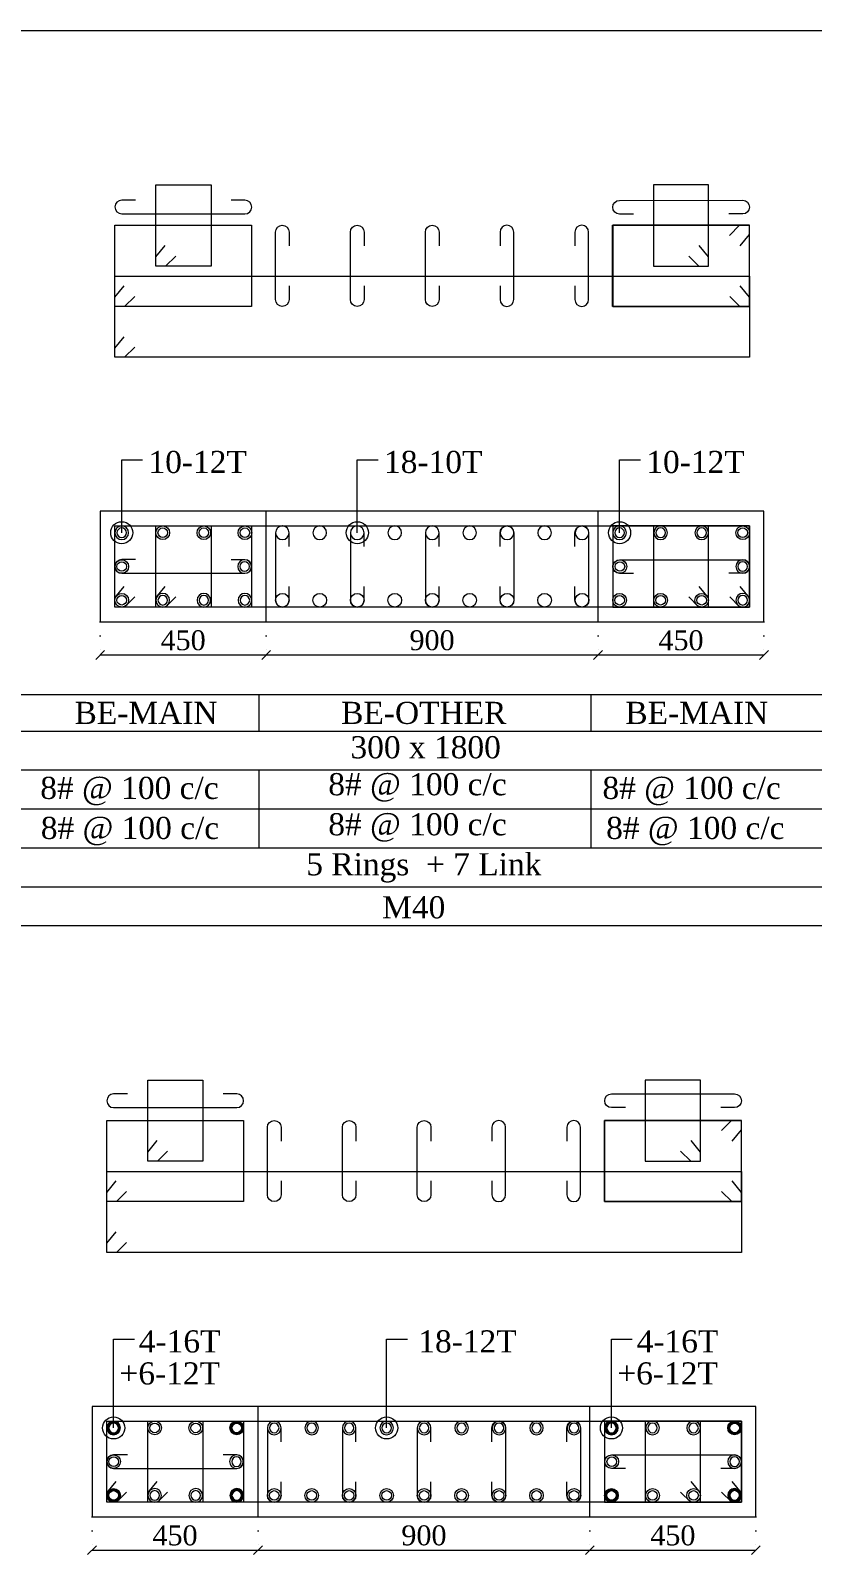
# Model space of a CAD drawing. Header units: millimetres. Extents: x 303 to 27724, y 300 to 68956.
# Drawn here: x 16786 to 18907, y 47826 to 51960 of the extents above; entities that cross this region are included whole.
import ezdxf

# ---------------------------------------------------------------- set-up
doc = ezdxf.new("R2010")
doc.units = ezdxf.units.MM
doc.linetypes.add('( Hidden )', pattern=[0.375, 0.25, -0.125])
doc.linetypes.add('DOT2', pattern=[0.125, 0, -0.125])
doc.layers.get('Defpoints').update_dxf_attribs({"lineweight": 0})
for name, color, linetype, lineweight in [('S-COL. STEEL DIA', 1, 'Continuous', 9), ('S-DIM FOOTING', 7, 'Continuous', 0), ('S-SECTION', 5, 'Continuous', 0), ('S-SECTION MARK', 7, 'Continuous', 0), ('S-SHEET', 7, 'Continuous', 0), ('S-STEEL', 1, 'Continuous', 9), ('S-STEEL-1', 1, 'Continuous', 0), ('S-STEEL-1 C.S.', 106, 'Continuous', 0), ('S-TEXT', 7, 'Continuous', 0)]:
    doc.layers.add(name, color=color, linetype=linetype, lineweight=lineweight)
doc.styles.add('AR', font='ARIALUNI.TTF', dxfattribs={"width": 0.8})
doc.styles.add('S-ROMANS', font='times.ttf')
doc.styles.add('TEXT', font='times.ttf')
doc.dimstyles.new('100', dxfattribs={"dimtxt": 180, "dimasz": 80, "dimexe": 0.18, "dimexo": 0.0625, "dimgap": 1, "dimtad": 1, "dimdec": 0, "dimzin": 0, "dimdsep": 46, "dimtxsty": 'AR', "dimblk": 'DOT', "dimcen": 0.09, "dimse1": 1, "dimse2": 1, "dimclrd": 50, "dimclrt": 256, "dimadec": 0, "dimazin": 0, "dimtfac": 1, "dimtdec": 0, "dimtix": 1, "dimtofl": 0, "dimtmove": 2, "dimatfit": 0, "dimfxl": 1, "dimtolj": 1, "dimtzin": 0, "dimlwd": -1, "dimarcsym": 0})
doc.dimstyles.new('SETU', dxfattribs={"dimtxt": 230, "dimasz": 0.2, "dimexe": 0.1, "dimexo": 0.1, "dimgap": 0.05, "dimtad": 1, "dimdec": 0, "dimzin": 0, "dimdsep": 46, "dimtxsty": 'TEXT', "dimblk": 'OBLIQUE', "dimcen": 0.09, "dimdle": 0.1, "dimclrd": 4, "dimclre": 256, "dimclrt": 256, "dimadec": 1, "dimazin": 0, "dimtfac": 1, "dimtdec": 0, "dimtix": 1, "dimtofl": 0, "dimtmove": 2, "dimatfit": 0, "dimfxl": 1, "dimtolj": 1, "dimtzin": 0, "dimlwd": -1, "dimlwe": -1, "dimarcsym": 1})

# ---------------------------------------------------------------- blocks, each defined once
blk = doc.blocks.new('*U4')
at = {"layer": 'S-COL. STEEL DIA'}
h = blk.add_hatch(color=256, dxfattribs=at)
h.dxf.hatch_style = 1
h.paths.add_polyline_path([(-18.5, 0, 1), (18.5, 0, 1)])
h.paths.add_polyline_path([(13, 0, -1), (-13, 0, -1)], flags=16)
at = {"layer": 'S-COL. STEEL DIA', "lineweight": 5}
for radius in [18.5, 13]:
    blk.add_circle((0, 0), radius, dxfattribs=at)
blk = doc.blocks.new('*U6')
at = {"layer": 'S-COL. STEEL DIA', "lineweight": 5}
for radius in [18.5, 13, 13]:
    blk.add_circle((0, 0), radius, dxfattribs=at)
blk = doc.blocks.new('_Oblique')
at = {"color": 0, "linetype": 'ByBlock', "lineweight": -2}
blk.add_line((-0.5, -0.5), (0.5, 0.5), dxfattribs=at)
blk = doc.blocks.new('*D2196')
at = {"layer": 'Defpoints', "color": 0}
for p in [(16953.2, 47927.7), (17403.2, 47927.7), (17403.2, 47837.8)]:
    blk.add_point(p, dxfattribs=at)
at = {"layer": 'S-DIM FOOTING', "linetype": 'DOT2', "ltscale": 300}
for p, q in [((16953.2, 47927.6), (16953.2, 47837.7)), ((17403.2, 47927.6), (17403.2, 47837.7))]:
    blk.add_line(p, q, dxfattribs=at)
at = {"layer": 'S-DIM FOOTING', "ltscale": 300}
blk.add_line((16953.1, 47837.8), (17403.3, 47837.8), dxfattribs=at)
at = {"layer": 'S-DIM FOOTING', "linetype": 'ByBlock', "xscale": 24, "yscale": 24, "zscale": 24, "rotation": 180}
blk.add_blockref('_Oblique', (16953.2, 47837.8), dxfattribs=at)
at = {"layer": 'S-DIM FOOTING', "linetype": 'ByBlock', "xscale": 24, "yscale": 24, "zscale": 24}
blk.add_blockref('_Oblique', (17403.2, 47837.8), dxfattribs=at)
at = {"layer": 'S-DIM FOOTING', "insert": (17178.2, 47877.3), "char_height": 54, "attachment_point": 5, "style": 'TEXT'}
blk.add_mtext('\\A1;450', dxfattribs=at)
blk = doc.blocks.new('*D2197')
at = {"layer": 'Defpoints', "color": 0}
for p in [(17403.2, 47927.7), (18303.2, 47927.7), (18303.2, 47837.8)]:
    blk.add_point(p, dxfattribs=at)
at = {"layer": 'S-DIM FOOTING', "linetype": 'DOT2', "ltscale": 300}
for p, q in [((17403.2, 47927.6), (17403.2, 47837.7)), ((18303.2, 47927.6), (18303.2, 47837.7))]:
    blk.add_line(p, q, dxfattribs=at)
at = {"layer": 'S-DIM FOOTING', "ltscale": 300}
blk.add_line((17403.1, 47837.8), (18303.3, 47837.8), dxfattribs=at)
at = {"layer": 'S-DIM FOOTING', "linetype": 'ByBlock', "xscale": 24, "yscale": 24, "zscale": 24, "rotation": 180}
blk.add_blockref('_Oblique', (17403.2, 47837.8), dxfattribs=at)
at = {"layer": 'S-DIM FOOTING', "linetype": 'ByBlock', "xscale": 24, "yscale": 24, "zscale": 24}
blk.add_blockref('_Oblique', (18303.2, 47837.8), dxfattribs=at)
at = {"layer": 'S-DIM FOOTING', "insert": (17853.2, 47877.4), "char_height": 54, "attachment_point": 5, "style": 'TEXT'}
blk.add_mtext('\\A1;900', dxfattribs=at)
blk = doc.blocks.new('*D2198')
at = {"layer": 'Defpoints', "color": 0}
for p in [(18303.2, 47927.7), (18753.2, 47927.7), (18753.2, 47837.8)]:
    blk.add_point(p, dxfattribs=at)
at = {"layer": 'S-DIM FOOTING', "linetype": 'DOT2', "ltscale": 300}
for p, q in [((18303.2, 47927.6), (18303.2, 47837.7)), ((18753.2, 47927.6), (18753.2, 47837.7))]:
    blk.add_line(p, q, dxfattribs=at)
at = {"layer": 'S-DIM FOOTING', "ltscale": 300}
blk.add_line((18303.1, 47837.8), (18753.3, 47837.8), dxfattribs=at)
at = {"layer": 'S-DIM FOOTING', "linetype": 'ByBlock', "xscale": 24, "yscale": 24, "zscale": 24, "rotation": 180}
blk.add_blockref('_Oblique', (18303.2, 47837.8), dxfattribs=at)
at = {"layer": 'S-DIM FOOTING', "linetype": 'ByBlock', "xscale": 24, "yscale": 24, "zscale": 24}
blk.add_blockref('_Oblique', (18753.2, 47837.8), dxfattribs=at)
at = {"layer": 'S-DIM FOOTING', "insert": (18528.2, 47877.3), "char_height": 54, "attachment_point": 5, "style": 'TEXT'}
blk.add_mtext('\\A1;450', dxfattribs=at)
blk = doc.blocks.new('_Dot')
at = {"linetype": 'ByBlock', "lineweight": -2}
blk.add_line((-0.5, 0), (-1, 0), dxfattribs=at)
at = {"linetype": 'ByBlock', "const_width": 0.5}
blk.add_lwpolyline([(-0.25, 0, 1), (0.25, 0, 1)], format="xyb", close=True, dxfattribs=at)
blk = doc.blocks.new('*D2199')
at = {"layer": 'Defpoints', "color": 0}
for p in [(16975.2, 50355.7), (17425.2, 50355.7), (17425.2, 50265.9)]:
    blk.add_point(p, dxfattribs=at)
at = {"layer": 'S-DIM FOOTING', "linetype": 'DOT2', "ltscale": 300}
for p, q in [((16975.2, 50355.6), (16975.2, 50265.7)), ((17425.2, 50355.6), (17425.2, 50265.7))]:
    blk.add_line(p, q, dxfattribs=at)
at = {"layer": 'S-DIM FOOTING', "ltscale": 300}
blk.add_line((16975.1, 50265.9), (17425.3, 50265.9), dxfattribs=at)
at = {"layer": 'S-DIM FOOTING', "linetype": 'ByBlock', "xscale": 24, "yscale": 24, "zscale": 24, "rotation": 180}
blk.add_blockref('_Oblique', (16975.2, 50265.9), dxfattribs=at)
at = {"layer": 'S-DIM FOOTING', "linetype": 'ByBlock', "xscale": 24, "yscale": 24, "zscale": 24}
blk.add_blockref('_Oblique', (17425.2, 50265.9), dxfattribs=at)
at = {"layer": 'S-DIM FOOTING', "insert": (17200.2, 50305.3), "char_height": 54, "attachment_point": 5, "style": 'TEXT'}
blk.add_mtext('\\A1;450', dxfattribs=at)
blk = doc.blocks.new('*D2200')
at = {"layer": 'Defpoints', "color": 0}
for p in [(17425.2, 50355.7), (18325.2, 50355.7), (18325.2, 50265.9)]:
    blk.add_point(p, dxfattribs=at)
at = {"layer": 'S-DIM FOOTING', "linetype": 'DOT2', "ltscale": 300}
for p, q in [((17425.2, 50355.6), (17425.2, 50265.7)), ((18325.2, 50355.6), (18325.2, 50265.7))]:
    blk.add_line(p, q, dxfattribs=at)
at = {"layer": 'S-DIM FOOTING', "ltscale": 300}
blk.add_line((17425.1, 50265.9), (18325.3, 50265.9), dxfattribs=at)
at = {"layer": 'S-DIM FOOTING', "linetype": 'ByBlock', "xscale": 24, "yscale": 24, "zscale": 24, "rotation": 180}
blk.add_blockref('_Oblique', (17425.2, 50265.9), dxfattribs=at)
at = {"layer": 'S-DIM FOOTING', "linetype": 'ByBlock', "xscale": 24, "yscale": 24, "zscale": 24}
blk.add_blockref('_Oblique', (18325.2, 50265.9), dxfattribs=at)
at = {"layer": 'S-DIM FOOTING', "insert": (17875.2, 50305.4), "char_height": 54, "attachment_point": 5, "style": 'TEXT'}
blk.add_mtext('\\A1;900', dxfattribs=at)
blk = doc.blocks.new('*D2201')
at = {"layer": 'Defpoints', "color": 0}
for p in [(18325.2, 50355.7), (18775.2, 50355.7), (18775.2, 50265.9)]:
    blk.add_point(p, dxfattribs=at)
at = {"layer": 'S-DIM FOOTING', "linetype": 'DOT2', "ltscale": 300}
for p, q in [((18325.2, 50355.6), (18325.2, 50265.7)), ((18775.2, 50355.6), (18775.2, 50265.7))]:
    blk.add_line(p, q, dxfattribs=at)
at = {"layer": 'S-DIM FOOTING', "ltscale": 300}
blk.add_line((18325.1, 50265.9), (18775.3, 50265.9), dxfattribs=at)
at = {"layer": 'S-DIM FOOTING', "linetype": 'ByBlock', "xscale": 24, "yscale": 24, "zscale": 24, "rotation": 180}
blk.add_blockref('_Oblique', (18325.2, 50265.9), dxfattribs=at)
at = {"layer": 'S-DIM FOOTING', "linetype": 'ByBlock', "xscale": 24, "yscale": 24, "zscale": 24}
blk.add_blockref('_Oblique', (18775.2, 50265.9), dxfattribs=at)
at = {"layer": 'S-DIM FOOTING', "insert": (18550.2, 50305.3), "char_height": 54, "attachment_point": 5, "style": 'TEXT'}
blk.add_mtext('\\A1;450', dxfattribs=at)
blk = doc.blocks.new('*U74')
at = {"layer": 'S-COL. STEEL DIA', "lineweight": 5}
blk.add_circle((0, 0), 18.5, dxfattribs=at)

msp = doc.modelspace()

# ---------------------------------------------------------------- linework, layer by layer
at = {"layer": 'S-SECTION'}
for points, elevation in [([(18775.2, 50355.7), (18775.2, 50655.7), (16975.2, 50655.7), (16975.2, 50355.7)], 2.5), ([(18753.2, 47927.7), (18753.2, 48227.7), (16953.2, 48227.7), (16953.2, 47927.7)], 4.4)]:
    msp.add_lwpolyline(points, close=True, dxfattribs=dict(at, elevation=elevation))
at = {"layer": 'S-SHEET', "color": 0}
for p, q in [((303, 51959.6, -0.9), (27724.1, 51959.6, -0.9)), ((303, 49531.6, -0.9), (27724.1, 49531.6, -0.9))]:
    msp.add_line(p, q, dxfattribs=at)
at = {"layer": 'S-SHEET'}
for p, q in [((303, 50158.7, 7.2), (27724.1, 50158.7, 7.2)), ((17405.7, 50158.5, 1.7), (17405.7, 50059, 1.7)), ((18305.7, 50158.5, 1.7), (18305.7, 50059, 1.7)), ((303, 50059.1, -0.9), (27724.1, 50059.1, -0.9)), ((303, 49953.9, -0.9), (27724.1, 49953.9, -0.9)), ((303, 49953.9, -0.9), (27724.1, 49953.9, -0.9)), ((17405.7, 49953.7, 1.7), (17405.7, 49742.4, 1.7)), ((18305.7, 49953.7, 1.7), (18305.7, 49742.4, 1.7)), ((303, 49848.1, -0.9), (27724.1, 49848.1, -0.9)), ((303, 49742.6, -0.9), (27724.1, 49742.6, -0.9)), ((303, 49637.1, -0.9), (27724.1, 49637.1, -0.9))]:
    msp.add_line(p, q, dxfattribs=at)
at = {"layer": 'S-STEEL', "color": 3}
for points, elevation in [([(17071.4, 51499.4), (17033.7, 51499.4, 1), (17033.7, 51462.5), (17367.6, 51462.2, 1), (17367.6, 51499.1), (17330.3, 51499.1)], 2.1), ([(18421.4, 51461.8), (18383.7, 51461.8, -1), (18383.7, 51498.8), (18717.6, 51499, -1), (18717.6, 51462.1), (18680.3, 51462.1)], 2.1), ([(17487.6, 51267.3), (17487.6, 51229.6, -1), (17450.7, 51229.6), (17450.7, 51412.7, -1), (17487.6, 51412.7), (17487.6, 51375.5)], 2.5), ([(17690.8, 51267.3), (17690.8, 51229.6, -1), (17653.9, 51229.6), (17653.9, 51412.7, -1), (17690.8, 51412.7), (17690.8, 51375.5)], 2.5), ([(17894.1, 51267.3), (17894.1, 51229.6, -1), (17857.2, 51229.6), (17857.2, 51412.7, -1), (17894.1, 51412.7), (17894.1, 51375.5)], 2.5), ([(18059.6, 51267.3), (18059.6, 51229.6, 1), (18096.5, 51229.6), (18096.5, 51412.7, 1), (18059.6, 51412.7), (18059.6, 51375.5)], 2.5), ([(18262.8, 51267.3), (18262.8, 51229.6, 1), (18299.7, 51229.6), (18299.7, 51412.7, 1), (18262.8, 51412.7), (18262.8, 51375.5)], 2.5), ([(17487.6, 50559.6), (17487.6, 50597.3, 1), (17450.7, 50597.3), (17450.7, 50414.2, 1), (17487.6, 50414.2), (17487.6, 50451.4)], 2.5), ([(17690.8, 50559.6), (17690.8, 50597.3, 1), (17653.9, 50597.3), (17653.9, 50414.2, 1), (17690.8, 50414.2), (17690.8, 50451.4)], 2.5), ([(17894.1, 50559.6), (17894.1, 50597.3, 1), (17857.2, 50597.3), (17857.2, 50414.2, 1), (17894.1, 50414.2), (17894.1, 50451.4)], 2.5), ([(18059.6, 50559.6), (18059.6, 50597.3, -1), (18096.5, 50597.3), (18096.5, 50414.2, -1), (18059.6, 50414.2), (18059.6, 50451.4)], 2.5), ([(18262.8, 50559.6), (18262.8, 50597.3, -1), (18299.7, 50597.3), (18299.7, 50414.2, -1), (18262.8, 50414.2), (18262.8, 50451.4)], 2.5), ([(17071.4, 50524.4), (17033.7, 50524.4, 1), (17033.7, 50487.5), (17367.6, 50487.2, 1), (17367.6, 50524.1), (17330.3, 50524.1)], 2.1), ([(18421.4, 50486.9), (18383.7, 50486.9, -1), (18383.7, 50523.8), (18717.6, 50524.1, -1), (18717.6, 50487.2), (18680.3, 50487.2)], 2.1), ([(17049.4, 49075), (17011.7, 49075, 1), (17011.7, 49038.1), (17345.6, 49038.1, 1), (17345.6, 49075), (17308.3, 49075)], 4.4), ([(18399.4, 49038.1), (18361.7, 49038.1, -1), (18361.7, 49075), (18695.6, 49075, -1), (18695.6, 49038.1), (18658.3, 49038.1)], 4.4), ([(17465.6, 48839.3), (17465.6, 48801.5, -1), (17428.7, 48801.5), (17428.7, 48984.6, -1), (17465.6, 48984.6), (17465.6, 48947.4)], 4.4), ([(17668.8, 48839.3), (17668.8, 48801.5, -1), (17631.9, 48801.5), (17631.9, 48984.6, -1), (17668.8, 48984.6), (17668.8, 48947.4)], 4.4), ([(17872.1, 48839.3), (17872.1, 48801.5, -1), (17835.2, 48801.5), (17835.2, 48984.6, -1), (17872.1, 48984.6), (17872.1, 48947.4)], 4.4), ([(18037.6, 48839.3), (18037.6, 48801.5, 1), (18074.5, 48801.5), (18074.5, 48984.6, 1), (18037.6, 48984.6), (18037.6, 48947.4)], 4.4), ([(18240.8, 48839.3), (18240.8, 48801.5, 1), (18277.7, 48801.5), (18277.7, 48984.6, 1), (18240.8, 48984.6), (18240.8, 48947.4)], 4.4), ([(17465.6, 48131.5), (17465.6, 48169.2, 1), (17428.7, 48169.2), (17428.7, 47986.1, 1), (17465.6, 47986.1), (17465.6, 48023.4)], 4.4), ([(17668.8, 48131.5), (17668.8, 48169.2, 1), (17631.9, 48169.2), (17631.9, 47986.1, 1), (17668.8, 47986.1), (17668.8, 48023.4)], 4.4), ([(17872.1, 48131.5), (17872.1, 48169.2, 1), (17835.2, 48169.2), (17835.2, 47986.1, 1), (17872.1, 47986.1), (17872.1, 48023.4)], 4.4), ([(18037.6, 48131.5), (18037.6, 48169.2, -1), (18074.5, 48169.2), (18074.5, 47986.1, -1), (18037.6, 47986.1), (18037.6, 48023.4)], 4.4), ([(18240.8, 48131.5), (18240.8, 48169.2, -1), (18277.7, 48169.2), (18277.7, 47986.1, -1), (18240.8, 47986.1), (18240.8, 48023.4)], 4.4), ([(17049.4, 48096.1), (17011.7, 48096.1, 1), (17011.7, 48059.2), (17345.6, 48059.2, 1), (17345.6, 48096.1), (17308.3, 48096.1)], 4.4), ([(18399.4, 48059.2), (18361.7, 48059.2, -1), (18361.7, 48096.1), (18695.6, 48096.1, -1), (18695.6, 48059.2), (18658.3, 48059.2)], 4.4)]:
    msp.add_lwpolyline(points, format="xyb", dxfattribs=dict(at, elevation=elevation))
at = {"layer": 'S-STEEL', "color": 1}
for points, elevation in [([(18681.7, 51403.9), (18709.2, 51431.2), (18735.2, 51431.2), (18735.2, 51211.2), (18364.4, 51211.2), (18364.4, 51431.2), (18735.2, 51431.2), (18735.2, 51406.2), (18710, 51375.3)], 2.5), ([(17068.8, 51100.5), (17041.2, 51073.1), (17015.2, 51073.1), (17015.2, 51293.1), (18736, 51293.1), (18736, 51073.1), (17015.2, 51073.1), (17015.2, 51098.2), (17040.4, 51129)], 2.5), ([(17068.8, 50423.1), (17041.2, 50395.7), (17015.2, 50395.7), (17015.2, 50615.7), (18736, 50615.7), (18736, 50395.7), (17015.2, 50395.7), (17015.2, 50420.8), (17040.4, 50451.6)], 2.5), ([(18659.7, 48975.9), (18687.2, 49003.2), (18713.2, 49003.2), (18713.2, 48783.2), (18342.4, 48783.2), (18342.4, 49003.2), (18713.2, 49003.2), (18713.2, 48978.1), (18688, 48947.3)], 4.4), ([(17046.8, 48672.4), (17019.2, 48645.1), (16993.2, 48645.1), (16993.2, 48865.1), (18714, 48865.1), (18714, 48645.1), (16993.2, 48645.1), (16993.2, 48670.1), (17018.4, 48701)], 4.4), ([(17046.8, 47995), (17019.2, 47967.7), (16993.2, 47967.7), (16993.2, 48187.7), (18714, 48187.7), (18714, 47967.7), (16993.2, 47967.7), (16993.2, 47992.7), (17018.4, 48023.6)], 4.4)]:
    msp.add_lwpolyline(points, dxfattribs=dict(at, elevation=elevation))
at = {"layer": 'S-STEEL-1', "color": 41}
for points, elevation in [([(17180, 51347.9), (17152.5, 51320.6), (17126.5, 51320.6), (17126.5, 51540.6), (17275.9, 51540.6), (17275.9, 51320.6), (17126.5, 51320.6), (17126.5, 51345.6), (17151.7, 51376.5)], 2.5), ([(18571.2, 51347.9), (18598.7, 51320.6), (18624.7, 51320.6), (18624.7, 51540.6), (18475.3, 51540.6), (18475.3, 51320.6), (18624.7, 51320.6), (18624.7, 51345.6), (18599.5, 51376.5)], 2.5), ([(17180, 50423.1), (17152.5, 50395.7), (17126.5, 50395.7), (17126.5, 50615.7), (17275.9, 50615.7), (17275.9, 50395.7), (17126.5, 50395.7), (17126.5, 50420.8), (17151.7, 50451.6)], 2.5), ([(18571.2, 50423.1), (18598.7, 50395.7), (18624.7, 50395.7), (18624.7, 50615.7), (18475.3, 50615.7), (18475.3, 50395.7), (18624.7, 50395.7), (18624.7, 50420.8), (18599.5, 50451.6)], 2.5), ([(17158.1, 48919.9), (17130.5, 48892.6), (17104.5, 48892.6), (17104.5, 49112.6), (17253.9, 49112.6), (17253.9, 48892.6), (17104.5, 48892.6), (17104.5, 48917.6), (17129.7, 48948.5)], 4.4), ([(18549.2, 48919.9), (18576.7, 48892.6), (18602.7, 48892.6), (18602.7, 49112.6), (18453.3, 49112.6), (18453.3, 48892.6), (18602.7, 48892.6), (18602.7, 48917.6), (18577.5, 48948.5)], 4.4), ([(17158.1, 47995), (17130.5, 47967.7), (17104.5, 47967.7), (17104.5, 48187.7), (17253.9, 48187.7), (17253.9, 47967.7), (17104.5, 47967.7), (17104.5, 47992.7), (17129.7, 48023.6)], 4.4), ([(18549.2, 47995), (18576.7, 47967.7), (18602.7, 47967.7), (18602.7, 48187.7), (18453.3, 48187.7), (18453.3, 47967.7), (18602.7, 47967.7), (18602.7, 47992.7), (18577.5, 48023.6)], 4.4)]:
    msp.add_lwpolyline(points, dxfattribs=dict(at, elevation=elevation))
at = {"layer": 'S-STEEL-1', "color": 6}
for points, elevation in [([(17068.8, 51238.5), (17041.2, 51211.2), (17015.2, 51211.2), (17015.2, 51431.2), (17386, 51431.2), (17386, 51211.2), (17015.2, 51211.2), (17015.2, 51236.2), (17040.4, 51267.1)], 2.5), ([(18682.5, 51238.5), (18710, 51211.2), (18736, 51211.2), (18736, 51431.2), (18365.2, 51431.2), (18365.2, 51211.2), (18736, 51211.2), (18736, 51236.2), (18710.8, 51267.1)], 2.5), ([(17068.8, 50423.1), (17041.2, 50395.7), (17015.2, 50395.7), (17015.2, 50615.7), (17386, 50615.7), (17386, 50395.7), (17015.2, 50395.7), (17015.2, 50420.8), (17040.4, 50451.6)], 2.5), ([(18682.5, 50423.1), (18710, 50395.7), (18736, 50395.7), (18736, 50615.7), (18365.2, 50615.7), (18365.2, 50395.7), (18736, 50395.7), (18736, 50420.8), (18710.8, 50451.6)], 2.5), ([(17046.8, 48810.5), (17019.2, 48783.2), (16993.2, 48783.2), (16993.2, 49003.2), (17364, 49003.2), (17364, 48783.2), (16993.2, 48783.2), (16993.2, 48808.2), (17018.4, 48839.1)], 4.4), ([(18660.5, 48810.5), (18688, 48783.2), (18714, 48783.2), (18714, 49003.2), (18343.2, 49003.2), (18343.2, 48783.2), (18714, 48783.2), (18714, 48808.2), (18688.8, 48839.1)], 4.4), ([(17046.8, 47995), (17019.2, 47967.7), (16993.2, 47967.7), (16993.2, 48187.7), (17364, 48187.7), (17364, 47967.7), (16993.2, 47967.7), (16993.2, 47992.7), (17018.4, 48023.6)], 4.4), ([(18660.5, 47995), (18688, 47967.7), (18714, 47967.7), (18714, 48187.7), (18343.2, 48187.7), (18343.2, 47967.7), (18714, 47967.7), (18714, 47992.7), (18688.8, 48023.6)], 4.4)]:
    msp.add_lwpolyline(points, dxfattribs=dict(at, elevation=elevation))
at = {"layer": 'S-STEEL-1 C.S.', "color": 8, "linetype": '( Hidden )'}
for p, q in [((17425.2, 50355.7, 2.5), (17425.2, 50655.7, 2.5)), ((18325.2, 50355.7, 2.5), (18325.2, 50655.7, 2.5)), ((17403.2, 47927.7, 4.4), (17403.2, 48227.7, 4.4)), ((18303.2, 47927.7, 4.4), (18303.2, 48227.7, 4.4))]:
    msp.add_line(p, q, dxfattribs=at)

# ---------------------------------------------------------------- block references
at = {"layer": 'S-COL. STEEL DIA', "xscale": -1, "rotation": 180}
for name, p in [('*U6', (17033.7, 50597.3, 2.5)), ('*U74', (17469.2, 50597.3, 2.5)), ('*U74', (17570.8, 50597.3, 2.5)), ('*U74', (17672.4, 50597.3, 2.5)), ('*U74', (17774, 50597.3, 2.5)), ('*U74', (17875.6, 50597.3, 2.5)), ('*U74', (17977.2, 50597.3, 2.5)), ('*U74', (18078.8, 50597.3, 2.5)), ('*U74', (18180.4, 50597.3, 2.5)), ('*U74', (18282.1, 50597.3, 2.5)), ('*U6', (18383.7, 50597.3, 2.5)), ('*U6', (18495, 50597.3, 2.5)), ('*U6', (18606.3, 50597.3, 2.5)), ('*U4', (17011.7, 48169.2, 4.4)), ('*U6', (17447.2, 48169.2, 4.4)), ('*U6', (17548.8, 48169.2, 4.4)), ('*U6', (17650.4, 48169.2, 4.4)), ('*U6', (17752, 48169.2, 4.4)), ('*U6', (17853.6, 48169.2, 4.4)), ('*U6', (17955.2, 48169.2, 4.4)), ('*U6', (18056.8, 48169.2, 4.4)), ('*U6', (18158.4, 48169.2, 4.4)), ('*U6', (18260.1, 48169.2, 4.4)), ('*U4', (18361.7, 48169.2, 4.4)), ('*U6', (18473, 48169.2, 4.4)), ('*U6', (18584.3, 48169.2, 4.4))]:
    msp.add_blockref(name, p, dxfattribs=at)
at = {"layer": 'S-COL. STEEL DIA', "rotation": 180}
for name, p in [('*U6', (17145, 50597.3, 2.5)), ('*U6', (17256.3, 50597.3, 2.5)), ('*U6', (17367.6, 50597.3, 2.5)), ('*U6', (18717.6, 50597.3, 2.5)), ('*U6', (17123, 48169.2, 4.4)), ('*U6', (17234.3, 48169.2, 4.4)), ('*U4', (17345.6, 48169.2, 4.4)), ('*U4', (18695.6, 48169.2, 4.4))]:
    msp.add_blockref(name, p, dxfattribs=at)
at = {"layer": 'S-COL. STEEL DIA'}
for name, p in [('*U6', (17033.7, 50505.7, 2.5)), ('*U6', (18384.5, 50505.7, 2.5)), ('*U6', (17033.7, 50414.2, 2.5)), ('*U74', (17469.2, 50414.2, 2.5)), ('*U74', (17570.8, 50414.2, 2.5)), ('*U74', (17672.4, 50414.2, 2.5)), ('*U74', (17774, 50414.2, 2.5)), ('*U74', (17875.6, 50414.2, 2.5)), ('*U74', (17977.2, 50414.2, 2.5)), ('*U74', (18078.8, 50414.2, 2.5)), ('*U74', (18180.4, 50414.2, 2.5)), ('*U74', (18282.1, 50414.2, 2.5)), ('*U6', (18383.7, 50414.2, 2.5)), ('*U6', (18495, 50414.2, 2.5)), ('*U6', (18606.3, 50414.2, 2.5)), ('*U6', (17011.7, 48077.7, 4.4)), ('*U6', (18362.5, 48077.7, 4.4)), ('*U4', (17011.7, 47986.1, 4.4)), ('*U6', (17447.2, 47986.1, 4.4)), ('*U6', (17548.8, 47986.1, 4.4)), ('*U6', (17650.4, 47986.1, 4.4)), ('*U6', (17752, 47986.1, 4.4)), ('*U6', (17853.6, 47986.1, 4.4)), ('*U6', (17955.2, 47986.1, 4.4)), ('*U6', (18056.8, 47986.1, 4.4)), ('*U6', (18158.4, 47986.1, 4.4)), ('*U6', (18260.1, 47986.1, 4.4)), ('*U4', (18361.7, 47986.1, 4.4)), ('*U6', (18473, 47986.1, 4.4)), ('*U6', (18584.3, 47986.1, 4.4))]:
    msp.add_blockref(name, p, dxfattribs=at)
at = {"layer": 'S-COL. STEEL DIA', "xscale": -1}
for name, p in [('*U6', (17366.8, 50505.7, 2.5)), ('*U6', (18717.6, 50505.7, 2.5)), ('*U6', (17145, 50414.2, 2.5)), ('*U6', (17256.3, 50414.2, 2.5)), ('*U6', (17367.6, 50414.2, 2.5)), ('*U6', (18717.6, 50414.2, 2.5)), ('*U6', (17344.8, 48077.7, 4.4)), ('*U6', (18695.6, 48077.7, 4.4)), ('*U6', (17123, 47986.1, 4.4)), ('*U6', (17234.3, 47986.1, 4.4)), ('*U4', (17345.6, 47986.1, 4.4)), ('*U4', (18695.6, 47986.1, 4.4))]:
    msp.add_blockref(name, p, dxfattribs=at)

# ---------------------------------------------------------------- texts
at = {"layer": 'S-TEXT', "color": 7, "style": 'TEXT'}
for s, p in [('10-12T', (17106.2, 50759.3, 2.5)), ('18-10T', (17744.9, 50759.3, 2.5)), ('10-12T', (18456.2, 50759.3, 2.5)), ('4-16T', (17080, 48373.9, 4.4)), ('18-12T', (17837.8, 48373.9, 4.4)), ('4-16T', (18430, 48373.9, 4.4)), ('+6-12T', (17027.6, 48287.1, 4.4)), ('+6-12T', (18377.6, 48287.1, 4.4))]:
    msp.add_text(s, height=60, dxfattribs=at).set_placement(p)
at = {"layer": 'S-TEXT', "style": 'S-ROMANS'}
for s, p in [('BE-MAIN ', (16905.7, 50078.7, 1.7)), ('BE-OTHER', (17628.7, 50078.7, 1.7)), ('BE-MAIN ', (18399.2, 50078.7, 1.7)), ('300 x 1800', (17653.9, 49985.5, 1.7)), ('8# @ 100 c/c', (17593.7, 49885.2, 1.7)), ('8# @ 100 c/c', (16812.7, 49875.2, 1.7)), ('8# @ 100 c/c', (18337.2, 49875.2, 1.7)), ('8# @ 100 c/c', (16814.2, 49766.6, 1.7)), ('8# @ 100 c/c', (17593.7, 49776.6, 1.7)), ('8# @ 100 c/c', (18347.2, 49766.6, 1.7)), ('5 Rings  + 7 Link', (17534, 49668.1, 1.7)), ('M40', (17739.9, 49551.4, 1.7))]:
    msp.add_text(s, height=60, dxfattribs=at).set_placement(p)

# ---------------------------------------------------------------- dimensions: what is measured, and where the dimension line sits
at = {"layer": 'S-DIM FOOTING', "ltscale": 300}
for base, p1, p2, picture, middle in [((17425.2, 50265.9, 2.1), (16975.2, 50355.7, 2.5), (17425.2, 50355.7, 2.5), '*D2199', (17200.2, 50305.3, 2.1)), ((18325.2, 50265.9, 2.1), (17425.2, 50355.7, 2.5), (18325.2, 50355.7, 2.5), '*D2200', (17875.2, 50305.4, 2.1)), ((18775.2, 50265.9, 2.1), (18325.2, 50355.7, 2.5), (18775.2, 50355.7, 2.5), '*D2201', (18550.2, 50305.3, 2.1)), ((17403.2, 47837.8, 4.1), (16953.2, 47927.7, 4.4), (17403.2, 47927.7, 4.4), '*D2196', (17178.2, 47877.3, 4.1)), ((18303.2, 47837.8, 4.1), (17403.2, 47927.7, 4.4), (18303.2, 47927.7, 4.4), '*D2197', (17853.2, 47877.4, 4.1)), ((18753.2, 47837.8, 4.1), (18303.2, 47927.7, 4.4), (18753.2, 47927.7, 4.4), '*D2198', (18528.2, 47877.3, 4.1))]:
    dim = msp.add_linear_dim(base=base, p1=p1, p2=p2, angle=180, dimstyle='SETU', override={"dimscale": 1.2, "dimtxt": 45, "dimasz": 20, "dimgap": 10, "dimblk1": 'Oblique', "dimblk2": 'Oblique', "dimsah": 1, "dimclrd": 256, "dimarcsym": 1}, dxfattribs=at)
    dim.commit()
    dim.dimension.update_dxf_attribs({"geometry": picture, "text_midpoint": middle})

# ---------------------------------------------------------------- leaders
at = {"layer": 'S-SECTION MARK'}
for points in [[(17033.7, 50597.3, 2.5), (17033.7, 50795.2, 2.5), (17090.1, 50795.2, 2.5)], [(17672.4, 50597.3, 2.5), (17672.4, 50795.2, 2.5), (17728.8, 50795.2, 2.5)], [(18383.7, 50597.3, 2.5), (18383.7, 50795.2, 2.5), (18440.1, 50795.2, 2.5)], [(17011.7, 48169.2, 4.4), (17011.7, 48409.8, 4.4), (17068.1, 48409.8, 4.4)], [(17752, 48169.2, 4.4), (17752, 48409.8, 4.4), (17808.4, 48409.8, 4.4)], [(18361.7, 48169.2, 4.4), (18361.7, 48409.8, 4.4), (18418.1, 48409.8, 4.4)]]:
    msp.add_leader(points, dimstyle='100', override={"dimasz": 60, "dimtad": 0, "dimclrd": 256, "dimldrblk": 'DotBlank', "dimfxl": 50, "dimfxlon": 1, "dimarcsym": 1}, dxfattribs=at)

doc.saveas('drawing.dxf')
